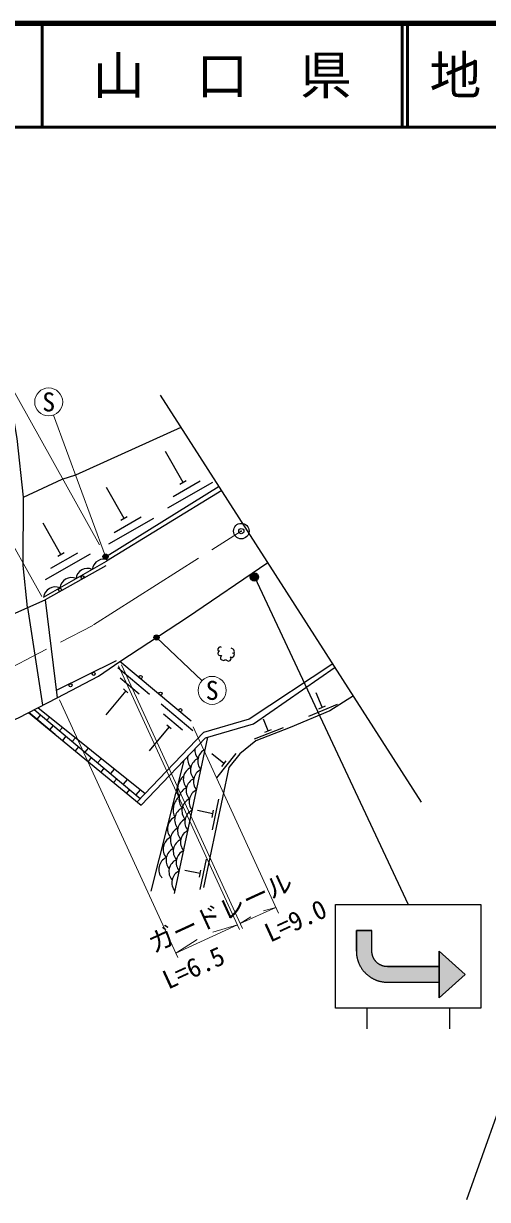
# Model space of a CAD drawing. Units: millimetres at full size, sheet at 1:1000; details may follow other scales. Extents: x 40000 to 680000, y 20000 to 380000.
# Drawn here: x 331197 to 375980, y 266518 to 380000 of the extents above; entities that cross this region are included whole.
import ezdxf
from ezdxf.enums import TextEntityAlignment as Align

# ---------------------------------------------------------------- set-up
doc = ezdxf.new("R2010")
doc.units = ezdxf.units.MM
doc.header["$LTSCALE"] = 1000
doc.header["$PDMODE"] = 32
doc.header["$PDSIZE"] = 500
doc.linetypes.add('CHAIN', pattern=[18.5, 12, -1.5, 3.5, -1.5])
for name, color, linetype, lineweight in [('M-BGD', 7, 'Continuous', 25), ('M-BGD-HTXT', 7, 'Continuous', 13), ('M-BMK', 2, 'CHAIN', 13), ('M-BMK-OTRS', 5, 'Continuous', 25), ('M-BMK-SRVR', 3, 'Continuous', 25), ('M-STR-HTXT', 7, 'Continuous', 13), ('M-STR-STR1', 1, 'Continuous', 25), ('M-STR-STRC', 7, 'Continuous', 25), ('M-TTL', 2, 'Continuous', 140), ('M-TTL-LINE', 7, 'Continuous', 50)]:
    doc.layers.add(name, color=color, linetype=linetype, lineweight=lineweight)
doc.layers.add('M-OTRS', color=6, linetype='Continuous')
doc.layers.add('M-TTL-TXT', color=7, linetype='Continuous')
doc.styles.add('ＭＳ ゴシック', font='')
doc.styles.get('ＭＳ ゴシック').set_extended_font_data('MS Gothic')

msp = doc.modelspace()

# ---------------------------------------------------------------- hatches: boundary and pattern name
at = {"layer": 'M-STR-STRC'}
for points in [[(339337, 328673, -1), (338898, 328434, -0.41421), (338998, 328773, -0.41421)], [(353824, 326807, 1), (353150, 326378, 1)], [(344261, 320874, -1), (343822, 320634, -0.41421), (343922, 320974, -0.41421)], [(366323, 288985), (366296, 288985), (366270, 288986), (366244, 288987), (366218, 288989), (366192, 288991), (366166, 288993), (366140, 288996), (366114, 288999), (366088, 289003), (366062, 289008), (366036, 289012), (366011, 289018), (365985, 289023), (365960, 289029), (365934, 289036), (365909, 289043), (365884, 289050), (365859, 289058), (365834, 289067), (365809, 289075), (365785, 289085), (365761, 289094), (365736, 289104), (365712, 289115), (365689, 289125), (365665, 289137), (365642, 289148), (365618, 289160), (365595, 289173), (365573, 289186), (365550, 289199), (365528, 289213), (365506, 289227), (365484, 289241), (365462, 289256), (365441, 289271), (365420, 289287), (365399, 289303), (365379, 289319), (365358, 289336), (365338, 289353), (365319, 289370), (365300, 289388), (365281, 289406), (365262, 289424), (365244, 289443), (365225, 289462), (365208, 289481), (365190, 289501), (365173, 289521), (365157, 289541), (365141, 289561), (365125, 289582), (365109, 289603), (365094, 289625), (365079, 289646), (365065, 289668), (365050, 289690), (365037, 289712), (365023, 289735), (365011, 289758), (364998, 289781), (364986, 289804), (364974, 289827), (364963, 289851), (364952, 289875), (364942, 289899), (364932, 289923), (364922, 289947), (364913, 289972), (364904, 289997), (364896, 290021), (364888, 290046), (364881, 290071), (364874, 290097), (364867, 290122), (364861, 290147), (364855, 290173), (364850, 290199), (364845, 290224), (364841, 290250), (364837, 290276), (364834, 290302), (364831, 290328), (364828, 290354), (364826, 290380), (364825, 290406), (364823, 290433), (364823, 290459), (364823, 290485), (364823, 292485), (363323, 292485), (363323, 290485), (363323, 290433), (363324, 290380), (363327, 290328), (363330, 290276), (363334, 290223), (363339, 290171), (363345, 290119), (363352, 290067), (363359, 290016), (363368, 289964), (363378, 289912), (363388, 289861), (363399, 289810), (363412, 289759), (363425, 289708), (363439, 289658), (363454, 289608), (363469, 289558), (363486, 289508), (363503, 289459), (363522, 289410), (363541, 289361), (363561, 289313), (363582, 289265), (363604, 289217), (363626, 289170), (363650, 289123), (363674, 289076), (363699, 289030), (363724, 288985), (363751, 288940), (363778, 288895), (363807, 288851), (363835, 288807), (363865, 288764), (363895, 288722), (363927, 288679), (363958, 288638), (363991, 288597), (364024, 288557), (364058, 288517), (364093, 288477), (364128, 288439), (364165, 288401), (364201, 288364), (364239, 288327), (364277, 288291), (364315, 288255), (364354, 288221), (364394, 288187), (364435, 288153), (364476, 288121), (364517, 288089), (364559, 288058), (364602, 288027), (364645, 287998), (364689, 287969), (364733, 287941), (364777, 287913), (364823, 287887), (364868, 287861), (364914, 287836), (364961, 287812), (365007, 287788), (365055, 287766), (365102, 287744), (365150, 287723), (365199, 287703), (365247, 287684), (365296, 287666), (365346, 287648), (365395, 287632), (365445, 287616), (365496, 287601), (365546, 287587), (365597, 287574), (365648, 287562), (365699, 287550), (365750, 287540), (365802, 287530), (365853, 287522), (365905, 287514), (365957, 287507), (366009, 287501), (366061, 287496), (366113, 287492), (366166, 287489), (366218, 287487), (366270, 287485), (366323, 287485), (371323, 287485), (371323, 288985)], [(373823, 288235), (371323, 290485), (371323, 288985), (371323, 287485), (371323, 285985)]]:
    msp.add_hatch(color=256, dxfattribs=at).paths.add_polyline_path(points)

# ---------------------------------------------------------------- linework, layer by layer
at = {"layer": 'M-BGD'}
for p, q in [((346603, 335712), (344894, 338709)), ((340909, 332238), (339201, 335235)), ((350332, 334934), (339220, 328119)), ((350082, 335324), (339262, 328599)), ((345114, 333275), (349458, 335751)), ((345641, 334370), (348248, 335856)), ((346299, 335539), (346907, 335885)), ((334810, 328775), (333102, 331773)), ((339420, 329801), (343764, 332277)), ((339948, 330895), (342554, 332381)), ((340605, 332064), (341213, 332411)), ((333137, 324651), (339220, 328119)), ((333321, 326338), (337665, 328814)), ((333849, 327433), (336455, 328919)), ((334506, 328602), (335114, 328949)), ((339148, 327659), (333295, 324386)), ((340149, 318483), (334353, 315635)), ((343370, 315239), (340302, 317807)), ((347371, 312672), (340490, 318432)), ((342371, 315293), (340531, 316833)), ((341066, 315603), (339140, 313302)), ((341280, 315423), (340851, 315783)), ((360018, 314016), (359435, 315398)), ((334247, 311392), (331713, 313518)), ((331881, 313378), (331860, 313353)), ((342471, 305188), (332226, 313784)), ((332836, 313272), (332493, 312863)), ((342929, 305668), (332582, 313969)), ((347541, 311747), (344474, 314315)), ((346543, 311801), (344702, 313341)), ((358752, 313157), (361517, 314322)), ((359695, 313880), (360340, 314152)), ((333106, 312349), (333096, 312337)), ((333707, 313066), (333449, 312758)), ((334062, 312244), (333719, 311835)), ((345237, 312111), (343312, 309810)), ((345452, 311931), (345023, 312290)), ((354802, 311750), (354367, 312869)), ((334956, 312064), (334675, 311729)), ((335288, 311215), (334951, 310814)), ((336204, 311063), (335900, 310701)), ((345772, 296041), (348987, 311119)), ((353491, 310983), (356287, 312071)), ((354476, 311624), (355128, 311877)), ((336513, 310187), (336187, 309798)), ((337453, 310062), (337126, 309672)), ((337739, 309158), (337424, 308783)), ((338695, 309053), (338352, 308644)), ((343517, 296257), (346692, 308886)), ((350544, 308575), (349371, 309510)), ((349843, 307215), (351713, 309561)), ((350326, 308302), (350762, 308849)), ((338965, 308130), (338660, 307767)), ((339949, 308059), (339578, 307616)), ((340190, 307101), (339897, 306751)), ((341198, 307057), (340803, 306587)), ((341416, 306073), (341133, 305736)), ((342446, 306056), (342029, 305559)), ((349448, 302205), (350064, 305141)), ((349462, 303735), (347994, 304043)), ((349390, 303392), (349534, 304077)), ((348236, 296430), (348852, 299366)), ((348250, 297960), (346782, 298268)), ((348178, 297617), (348322, 298303))]:
    msp.add_line(p, q, dxfattribs=at)
for points in [[(331584, 323634), (331162, 327701), (331200, 334303), (330593, 339956), (330051, 343160)], [(331200, 334303), (334913, 336042), (336252, 336449), (346412, 341046)], [(334438, 314932), (338448, 317026), (340490, 318432), (347032, 322710), (354780, 327998)], [(350293, 319793), (350165, 319839), (350053, 319794), (349947, 319660), (349967, 319530), (350050, 319471), (350109, 319459), (350004, 319399), (349939, 319209), (349972, 319073), (350153, 319003), (350300, 319022), (350223, 318826), (350220, 318660), (350344, 318584), (350526, 318545), (350651, 318601), (350684, 318663), (350737, 318580), (350969, 318477), (351142, 318545), (351241, 318705), (351199, 318816), (351128, 318869), (351322, 318821), (351513, 318933), (351566, 319132), (351495, 319209), (351367, 319241), (351524, 319285), (351546, 319374), (351505, 319544), (351423, 319634), (351251, 319712)], [(331680, 313501), (342560, 304564), (348763, 311054), (353392, 312408), (361270, 317879)], [(361059, 318208), (352978, 312855), (348562, 311571), (342176, 304879)], [(363045, 315112), (360755, 313676), (356934, 312065), (353605, 310770), (352063, 309519), (351013, 308201), (348582, 296622)]]:
    msp.add_lwpolyline(points, dxfattribs=at)
for centre in [(336892, 326569), (334710, 325349), (337971, 317246), (342503, 316942), (335727, 316143), (344420, 315338), (346337, 313733)]:
    msp.add_circle(centre, 150, dxfattribs=at)
for centre, radius, start, end in [((338944, 327184), 1125, 66.55361, 172.81381), ((337380, 326293), 1125, 66.55361, 172.81381), ((335817, 325402), 1125, 66.55361, 172.81381), ((334253, 324510), 1125, 66.55361, 172.81381), ((348984, 309904), 1250, 176.56841, 221.09383), ((349264, 308822), 1250, 114.83362, 221.09383), ((348286, 309030), 1250, 168.88037, 221.09383), ((348567, 307948), 1250, 114.83362, 221.09383), ((347869, 307074), 1250, 114.83362, 221.09383), ((348847, 306866), 1250, 114.83362, 221.09383), ((348150, 305992), 1250, 114.83362, 221.09383), ((347452, 305118), 1250, 114.83362, 221.09383), ((348430, 304910), 1250, 114.83362, 221.09383), ((347035, 303162), 1250, 114.83362, 221.09383), ((347733, 304036), 1250, 114.83362, 221.09383), ((346337, 302288), 1250, 114.83362, 221.09383), ((347315, 302080), 1250, 114.83362, 221.09383), ((348013, 302954), 1250, 114.83362, 221.09383), ((346618, 301206), 1250, 114.83362, 221.09383), ((347596, 300998), 1250, 114.83362, 221.09383), ((345920, 300332), 1250, 114.83362, 221.09383), ((346898, 300124), 1250, 114.83362, 221.09383), ((346201, 299250), 1250, 114.83362, 221.09383), ((347179, 299042), 1250, 114.83362, 221.09383), ((345503, 298376), 1250, 114.83362, 221.09383), ((346481, 298168), 1250, 114.83362, 221.09383), ((346762, 297086), 1250, 114.83362, 221.09383)]:
    msp.add_arc(centre, radius, start, end, dxfattribs=at)
for centre in [(346951, 306247), (346534, 304291)]:
    msp.add_ellipse(centre, major_axis=(261, 1223), ratio=0.7, start_param=0.6435011, end_param=2.4980915, dxfattribs=at)
at = {"layer": 'M-BGD-HTXT'}
for p, q in [((339117, 328554), (334094, 342217)), ((344041, 320754), (348426, 316579))]:
    msp.add_line(p, q, dxfattribs=at)
for centre in [(333628, 343484), (349404, 315648)]:
    msp.add_circle(centre, 1350, dxfattribs=at)
at = {"layer": 'M-BMK'}
msp.add_lwpolyline([(69907, 322308), (82680, 319688), (100883, 314303), (119159, 308190), (132298, 303817), (162971, 290858), (164912, 290213), (176681, 286585), (188857, 283942), (199215, 282673), (211932, 282408), (221581, 282888), (234448, 285013), (240683, 286757), (260411, 293156), (314212, 310583), (322771, 314106), (337968, 321962), (352218, 331017)], dxfattribs=at)
at = {"layer": 'M-BMK-OTRS'}
for p, q in [((369610, 304875), (344430, 344136)), ((374001, 266518), (389562, 310489))]:
    msp.add_line(p, q, dxfattribs=at)
at = {"layer": 'M-BMK-SRVR'}
msp.add_circle((352218, 331017), 750, dxfattribs=at)
at = {"layer": 'M-OTRS'}
msp.add_point((352218, 331017), dxfattribs=at)
at = {"layer": 'M-STR-HTXT'}
for p, q in [((338524, 329692), (329631, 345692)), ((332967, 324691), (323191, 342140)), ((352043, 292565), (340367, 318007)), ((352332, 292659), (340656, 318101)), ((334680, 314736), (346081, 289875)), ((355802, 294136), (347568, 312137)), ((352111, 293142), (355539, 294710)), ((355539, 294710), (354363, 294360)), ((345892, 290288), (351836, 293016)), ((351836, 293016), (349484, 292313)), ((352111, 293142), (353145, 293803)), ((345892, 290288), (347959, 291613))]:
    msp.add_line(p, q, dxfattribs=at)
at = {"layer": 'M-STR-STR1'}
for p, q in [((331584, 323634), (333037, 314205)), ((333295, 324386), (334438, 314932))]:
    msp.add_line(p, q, dxfattribs=at)
for points in [[(313760, 316095), (329296, 322628), (333295, 324386)], [(314934, 306043), (330725, 313006), (334438, 314932)]]:
    msp.add_lwpolyline(points, dxfattribs=at)
at = {"layer": 'M-STR-STRC'}
for p, q in [((353487, 326593), (368323, 294985)), ((361323, 293601), (361323, 294985)), ((361323, 294985), (375323, 294985)), ((375323, 294985), (375323, 284985)), ((361323, 284985), (361323, 293595)), ((363323, 290485), (363323, 292485)), ((363323, 292485), (364823, 292485)), ((364823, 290485), (364823, 292485)), ((371323, 285985), (371323, 290485)), ((373823, 288235), (371323, 290485)), ((366323, 288985), (371323, 288985)), ((366323, 287485), (371323, 287485)), ((371323, 285985), (373823, 288235)), ((375323, 284985), (361323, 284985)), ((364323, 284985), (364323, 282985)), ((372323, 284985), (372323, 282985))]:
    msp.add_line(p, q, dxfattribs=at)
for points in [[(366323, 287485), (371323, 287485), (371323, 288985), (366323, 288985), (366296, 288985), (366270, 288986), (366244, 288987), (366218, 288989), (366192, 288991), (366166, 288993), (366140, 288996), (366114, 288999), (366088, 289003), (366062, 289008), (366036, 289012), (366011, 289018), (365985, 289023), (365960, 289029), (365934, 289036), (365909, 289043), (365884, 289050), (365859, 289058), (365834, 289067), (365809, 289075), (365785, 289085), (365761, 289094), (365736, 289104), (365712, 289115), (365689, 289125), (365665, 289137), (365642, 289148), (365618, 289160), (365595, 289173), (365573, 289186), (365550, 289199), (365528, 289213), (365506, 289227), (365484, 289241), (365462, 289256), (365441, 289271), (365420, 289287), (365399, 289303), (365379, 289319), (365358, 289336), (365338, 289353), (365319, 289370), (365300, 289388), (365281, 289406), (365262, 289424), (365244, 289443), (365225, 289462), (365208, 289481), (365190, 289501), (365173, 289521), (365157, 289541), (365141, 289561), (365125, 289582), (365109, 289603), (365094, 289625), (365079, 289646), (365065, 289668), (365050, 289690), (365037, 289712), (365023, 289735), (365011, 289758), (364998, 289781), (364986, 289804), (364974, 289827), (364963, 289851), (364952, 289875), (364942, 289899), (364932, 289923), (364922, 289947), (364913, 289972), (364904, 289997), (364896, 290021), (364888, 290046), (364881, 290071), (364874, 290097), (364867, 290122), (364861, 290147), (364855, 290173), (364850, 290199), (364845, 290224), (364841, 290250), (364837, 290276), (364834, 290302), (364831, 290328), (364828, 290354), (364826, 290380), (364825, 290406), (364823, 290433), (364823, 290459), (364823, 290485), (364823, 292485), (363323, 292485), (363323, 290485), (363323, 290433), (363324, 290380), (363327, 290328), (363330, 290276), (363334, 290223), (363339, 290171), (363345, 290119), (363352, 290067), (363359, 290016), (363368, 289964), (363378, 289912), (363388, 289861), (363399, 289810), (363412, 289759), (363425, 289708), (363439, 289658), (363454, 289608), (363469, 289558), (363486, 289508), (363503, 289459), (363522, 289410), (363541, 289361), (363561, 289313), (363582, 289265), (363604, 289217), (363626, 289170), (363650, 289123), (363674, 289076), (363699, 289030), (363724, 288985), (363751, 288940), (363778, 288895), (363807, 288851), (363835, 288807), (363865, 288764), (363895, 288722), (363927, 288679), (363958, 288638), (363991, 288597), (364024, 288557), (364058, 288517), (364093, 288477), (364128, 288439), (364165, 288401), (364201, 288364), (364239, 288327), (364277, 288291), (364315, 288255), (364354, 288221), (364394, 288187), (364435, 288153), (364476, 288121), (364517, 288089), (364559, 288058), (364602, 288027), (364645, 287998), (364689, 287969), (364733, 287941), (364777, 287913), (364823, 287887), (364868, 287861), (364914, 287836), (364961, 287812), (365007, 287788), (365055, 287766), (365102, 287744), (365150, 287723), (365199, 287703), (365247, 287684), (365296, 287666), (365346, 287648), (365395, 287632), (365445, 287616), (365496, 287601), (365546, 287587), (365597, 287574), (365648, 287562), (365699, 287550), (365750, 287540), (365802, 287530), (365853, 287522), (365905, 287514), (365957, 287507), (366009, 287501), (366061, 287496), (366113, 287492), (366166, 287489), (366218, 287487), (366270, 287485)], [(371323, 287485), (371323, 285985), (373823, 288235), (371323, 290485)]]:
    msp.add_lwpolyline(points, close=True, dxfattribs=at)
for centre, radius in [((339117, 328554), 250), ((353487, 326593), 400), ((344041, 320754), 250)]:
    msp.add_circle(centre, radius, dxfattribs=at)
at = {"layer": 'M-TTL'}
msp.add_line((680000, 380000), (40000, 380000), dxfattribs=at)
at = {"layer": 'M-TTL-LINE'}
for p, q in [((333000, 380000), (333000, 370000)), ((367750, 380000), (367750, 370000)), ((368250, 380000), (368250, 370000)), ((40000, 370000), (680000, 370000))]:
    msp.add_line(p, q, dxfattribs=at)

# ---------------------------------------------------------------- texts
at = {"layer": 'M-BGD-HTXT', "style": 'ＭＳ ゴシック'}
for p in [(333628, 343484), (349404, 315648)]:
    msp.add_text('S', height=1833, dxfattribs=at).set_placement(p, align=Align.MIDDLE_CENTER)
at = {"layer": 'M-STR-HTXT', "style": 'ＭＳ ゴシック'}
for s, rotation, p in [('ガードレール', 24.653, (350805, 292894)), ('L=9.0', 24.58, (358064, 292086)), ('L=6.5', 24.653, (348221, 287558))]:
    msp.add_text(s, height=1833, rotation=rotation, dxfattribs=at).set_placement(p, align=Align.BOTTOM_CENTER)
at = {"layer": 'M-TTL-TXT', "style": 'ＭＳ ゴシック'}
msp.add_text('山\u3000口\u3000県', height=3666, dxfattribs=at).set_placement((350375, 375000), align=Align.MIDDLE_CENTER)
msp.add_text('地 名', height=3666, dxfattribs=at).set_placement((370380, 375000), align=Align.MIDDLE_LEFT)

doc.saveas('drawing.dxf')
